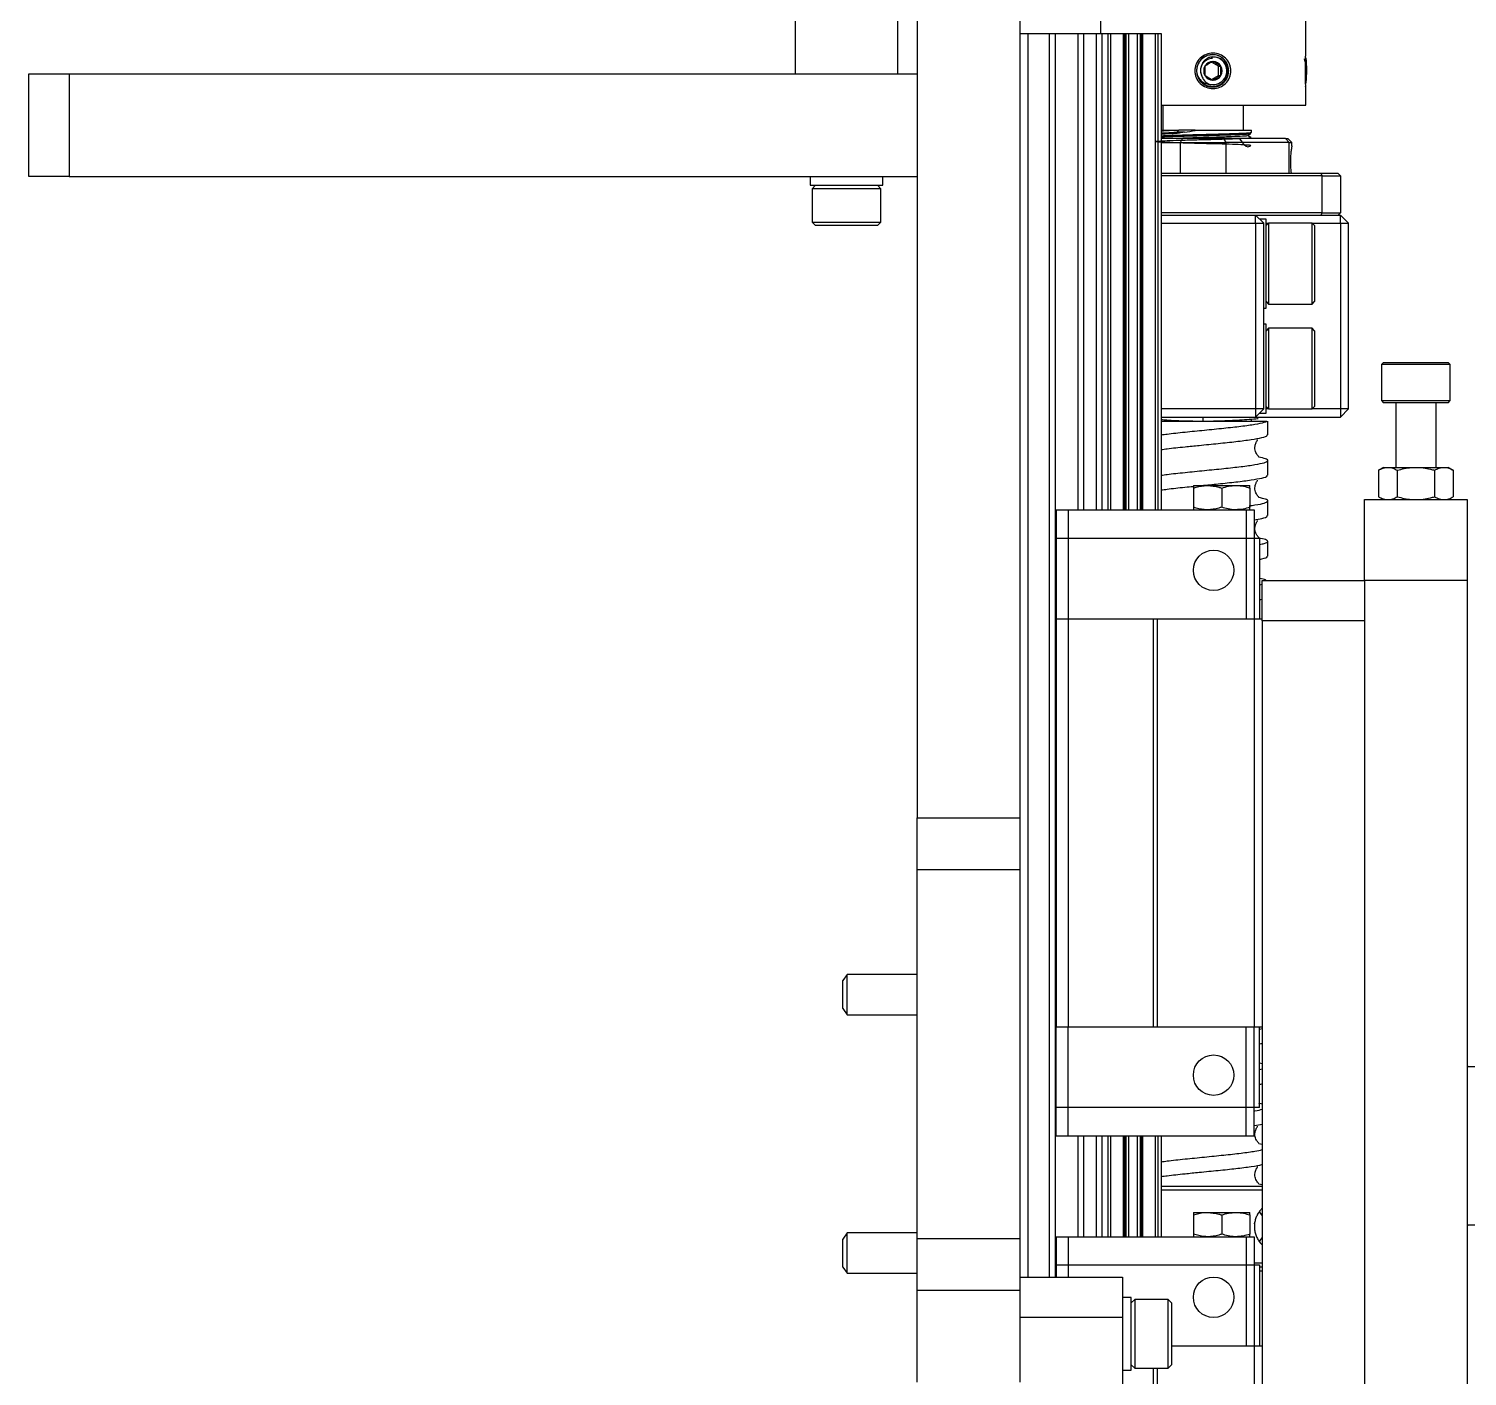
# Model space of a CAD drawing. Header units: millimetres. Extents: x 0 to 279, y 0 to 216.
# Drawn here: x 211.37 to 241.05, y 96.92 to 124.72 of the extents above; entities that cross this region are included whole.
import ezdxf

# ---------------------------------------------------------------- set-up
doc = ezdxf.new("R2010")
doc.units = ezdxf.units.MM

msp = doc.modelspace()

# ---------------------------------------------------------------- linework, layer by layer
at = {"color": 7, "linetype": 'Continuous', "lineweight": 25}
for p, q in [((227.188, 131.291), (227.188, 123.791)), ((229.305, 123.791), (229.305, 131.291)), ((229.705, 127.041), (229.705, 108.439)), ((231.821, 127.041), (231.821, 108.439)), ((233.488, 125.061), (233.488, 124.625)), ((237.721, 124.152), (237.721, 125.061)), ((231.821, 124.625), (231.988, 124.625)), ((231.988, 124.625), (231.988, 98.958)), ((231.988, 124.625), (232.431, 124.625)), ((232.431, 124.625), (232.549, 124.625)), ((232.549, 124.625), (233.018, 124.625)), ((233.018, 124.625), (233.136, 124.625)), ((233.136, 124.625), (233.396, 124.625)), ((233.396, 124.625), (233.514, 124.625)), ((233.514, 124.625), (233.637, 124.625)), ((233.637, 124.625), (233.637, 114.796)), ((233.637, 124.625), (233.693, 124.625)), ((233.693, 124.625), (233.693, 114.796)), ((233.693, 124.625), (233.957, 124.625)), ((233.957, 124.625), (233.98, 124.625)), ((233.98, 124.625), (234.008, 124.625)), ((234.008, 124.625), (234.066, 124.625)), ((234.066, 124.625), (234.243, 124.625)), ((234.243, 124.625), (234.302, 124.625)), ((234.302, 124.625), (234.329, 124.625)), ((234.329, 124.625), (234.329, 114.796)), ((234.329, 124.625), (234.354, 124.625)), ((234.354, 124.625), (234.616, 124.625)), ((234.616, 124.625), (234.616, 114.807)), ((234.616, 124.625), (234.672, 124.625)), ((234.672, 124.625), (234.672, 114.796)), ((234.672, 124.625), (234.738, 124.625)), ((234.738, 124.625), (234.738, 114.796)), ((211.371, 121.675), (211.371, 123.791)), ((211.371, 123.791), (212.205, 123.791)), ((212.205, 123.791), (212.205, 121.675)), ((212.205, 123.791), (229.705, 123.791)), ((227.188, 123.791), (229.305, 123.791)), ((235.92, 123.949), (235.78, 124.03)), ((235.92, 123.949), (235.973, 123.949)), ((235.92, 123.757), (235.92, 123.949)), ((235.78, 123.676), (235.92, 123.757)), ((235.92, 123.757), (235.973, 123.757)), ((237.721, 123.141), (237.721, 123.554)), ((234.738, 123.141), (237.721, 123.141)), ((234.771, 123.141), (234.771, 122.625)), ((236.438, 122.625), (236.438, 123.141)), ((235.067, 122.586), (235.103, 122.625)), ((235.438, 122.625), (235.103, 122.625)), ((235.438, 122.625), (236.605, 122.625)), ((236.605, 122.583), (236.605, 122.625)), ((234.762, 122.546), (234.738, 122.547)), ((235.181, 122.458), (234.738, 122.458)), ((234.738, 122.375), (235.138, 122.375)), ((235.058, 122.557), (235.058, 122.557)), ((235.219, 122.586), (235.067, 122.586)), ((235.138, 122.375), (235.181, 122.458)), ((235.138, 121.733), (235.138, 122.375)), ((235.138, 122.375), (236.071, 122.375)), ((236.028, 122.458), (235.181, 122.458)), ((236.028, 122.458), (236.071, 122.375)), ((237.303, 122.458), (236.028, 122.458)), ((236.071, 122.375), (236.071, 121.733)), ((237.378, 122.375), (236.071, 122.375)), ((237.378, 122.375), (237.303, 122.458)), ((237.303, 122.458), (237.355, 122.458)), ((237.438, 122.375), (237.355, 122.458)), ((237.378, 121.733), (237.378, 122.375)), ((237.378, 122.375), (237.438, 122.375)), ((237.438, 122.307), (237.438, 122.375)), ((238.042, 121.733), (234.738, 121.733)), ((238.061, 121.683), (238.042, 121.733)), ((238.388, 121.733), (238.042, 121.733)), ((238.388, 121.733), (238.438, 121.683)), ((212.205, 121.675), (211.371, 121.675)), ((212.205, 121.675), (229.705, 121.675)), ((227.496, 121.675), (227.496, 121.491)), ((227.496, 121.491), (228.996, 121.491)), ((227.609, 121.491), (227.538, 121.421)), ((227.538, 121.421), (227.538, 120.729)), ((227.803, 121.421), (227.538, 121.421)), ((228.955, 121.421), (227.803, 121.421)), ((228.955, 121.421), (228.884, 121.491)), ((228.955, 120.729), (228.955, 121.421)), ((228.996, 121.491), (228.996, 121.675)), ((238.061, 121.683), (234.738, 121.683)), ((238.061, 120.925), (238.061, 121.683)), ((238.061, 121.683), (238.438, 121.683)), ((238.438, 121.683), (238.438, 120.925)), ((238.061, 120.925), (234.738, 120.925)), ((234.738, 120.875), (236.688, 120.875)), ((236.688, 120.875), (238.042, 120.875)), ((236.688, 120.708), (236.688, 120.875)), ((236.688, 120.875), (236.855, 120.708)), ((238.042, 120.875), (238.061, 120.925)), ((238.042, 120.875), (238.169, 120.875)), ((238.061, 120.925), (238.438, 120.925)), ((238.169, 120.875), (238.438, 120.875)), ((238.438, 120.925), (238.388, 120.875)), ((238.438, 120.708), (238.438, 120.875)), ((238.438, 120.875), (238.605, 120.708)), ((227.538, 120.729), (227.609, 120.658)), ((227.538, 120.729), (227.803, 120.729)), ((227.848, 120.658), (227.609, 120.658)), ((227.803, 120.729), (228.955, 120.729)), ((228.884, 120.658), (227.848, 120.658)), ((228.884, 120.658), (228.955, 120.729)), ((234.738, 120.708), (236.688, 120.708)), ((236.688, 120.708), (236.688, 116.875)), ((236.688, 120.708), (236.855, 120.708)), ((236.905, 120.791), (236.771, 120.791)), ((236.855, 116.875), (236.855, 120.708)), ((236.905, 118.958), (236.905, 120.791)), ((236.955, 120.708), (236.905, 120.658)), ((236.905, 120.708), (236.955, 120.708)), ((237.855, 120.708), (236.955, 120.708)), ((236.955, 120.708), (236.955, 119.041)), ((237.905, 120.658), (237.855, 120.708)), ((237.855, 120.708), (238.438, 120.708)), ((237.855, 119.041), (237.855, 120.708)), ((237.905, 120.658), (237.905, 119.091)), ((238.438, 120.708), (238.438, 116.875)), ((238.438, 120.708), (238.605, 120.708)), ((238.605, 116.875), (238.605, 120.708)), ((236.905, 119.091), (236.955, 119.041)), ((236.955, 119.041), (237.855, 119.041)), ((237.855, 119.041), (237.905, 119.091)), ((236.855, 118.958), (236.905, 118.958)), ((236.905, 118.625), (236.855, 118.625)), ((236.905, 116.791), (236.905, 118.625)), ((236.955, 118.541), (236.905, 118.491)), ((237.855, 118.541), (236.955, 118.541)), ((236.955, 118.541), (236.955, 116.875)), ((237.905, 118.491), (237.855, 118.541)), ((237.855, 116.875), (237.855, 118.541)), ((237.905, 118.491), (237.905, 116.925)), ((239.33, 117.837), (239.288, 117.795)), ((239.288, 117.795), (239.288, 117.047)), ((239.507, 117.795), (239.288, 117.795)), ((239.33, 117.837), (239.536, 117.837)), ((240.705, 117.795), (239.507, 117.795)), ((239.536, 117.837), (240.662, 117.837)), ((240.705, 117.795), (240.662, 117.837)), ((240.705, 117.047), (240.705, 117.795)), ((239.288, 117.047), (239.33, 117.004)), ((239.288, 117.047), (239.507, 117.047)), ((239.536, 117.004), (239.33, 117.004)), ((239.507, 117.047), (240.705, 117.047)), ((240.662, 117.004), (239.536, 117.004)), ((239.58, 117.004), (239.58, 115.671)), ((240.413, 115.671), (240.413, 117.004)), ((240.662, 117.004), (240.705, 117.047)), ((236.688, 116.875), (234.738, 116.875)), ((234.738, 116.708), (236.688, 116.708)), ((236.605, 116.625), (236.605, 116.667)), ((236.688, 116.875), (236.688, 116.708)), ((236.688, 116.708), (236.855, 116.875)), ((236.855, 116.875), (236.688, 116.875)), ((236.688, 116.708), (238.438, 116.708)), ((236.771, 116.791), (236.905, 116.791)), ((236.905, 116.925), (236.955, 116.875)), ((236.955, 116.875), (236.905, 116.875)), ((236.955, 116.875), (237.855, 116.875)), ((237.855, 116.875), (237.905, 116.925)), ((238.438, 116.875), (237.855, 116.875)), ((238.438, 116.875), (238.438, 116.708)), ((238.605, 116.875), (238.438, 116.875)), ((238.438, 116.708), (238.605, 116.875)), ((236.938, 116.341), (236.938, 116.625)), ((236.938, 115.508), (236.938, 115.812)), ((239.33, 115.671), (239.226, 115.611)), ((239.226, 115.611), (239.226, 115.064)), ((239.33, 115.671), (239.419, 115.671)), ((239.419, 115.671), (239.996, 115.671)), ((239.611, 115.611), (239.611, 115.064)), ((239.996, 115.671), (240.574, 115.671)), ((240.381, 115.611), (240.381, 115.064)), ((240.574, 115.671), (240.663, 115.671)), ((240.766, 115.611), (240.663, 115.671)), ((240.766, 115.611), (240.766, 115.064)), ((235.405, 115.296), (235.696, 115.296)), ((235.405, 115.244), (235.405, 114.848)), ((235.696, 115.296), (236.28, 115.296)), ((235.988, 115.244), (235.988, 114.848)), ((236.28, 115.296), (236.571, 115.296)), ((236.571, 115.244), (236.571, 114.848)), ((236.938, 114.674), (236.938, 114.979)), ((238.938, 115.004), (241.055, 115.004)), ((238.938, 113.337), (238.938, 115.004)), ((239.226, 115.064), (239.33, 115.004)), ((240.663, 115.004), (240.766, 115.064)), ((241.055, 115.004), (241.055, 113.337)), ((232.571, 114.796), (232.571, 114.212)), ((232.571, 114.796), (232.821, 114.796)), ((232.821, 114.796), (232.821, 114.212)), ((232.821, 114.796), (236.491, 114.796)), ((236.491, 114.796), (236.491, 114.212)), ((236.491, 114.796), (236.655, 114.796)), ((236.655, 114.796), (236.655, 114.212)), ((232.571, 114.212), (232.571, 112.546)), ((232.571, 114.212), (232.821, 114.212)), ((232.821, 114.212), (232.821, 112.546)), ((232.821, 114.212), (236.491, 114.212)), ((236.491, 114.212), (236.491, 112.546)), ((236.491, 114.212), (236.655, 114.212)), ((236.655, 114.212), (236.655, 112.546)), ((236.655, 114.212), (236.771, 114.212)), ((236.771, 114.212), (236.771, 112.546)), ((236.938, 113.841), (236.938, 114.145)), ((236.771, 113.248), (236.821, 113.258)), ((236.821, 112.504), (236.821, 113.337)), ((236.821, 113.337), (238.938, 113.337)), ((241.055, 113.337), (238.938, 113.337)), ((238.938, 113.337), (238.938, 88.194)), ((241.055, 113.337), (241.055, 88.194)), ((232.571, 112.546), (232.571, 104.129)), ((232.571, 112.546), (232.821, 112.546)), ((232.821, 112.546), (232.821, 104.129)), ((232.821, 112.546), (234.571, 112.546)), ((234.571, 112.546), (234.571, 104.129)), ((234.571, 112.546), (234.655, 112.546)), ((234.655, 112.546), (234.655, 104.129)), ((234.655, 112.546), (236.655, 112.546)), ((236.655, 112.546), (236.655, 104.129)), ((236.655, 112.546), (236.821, 112.546)), ((238.938, 112.504), (236.821, 112.504)), ((236.821, 112.504), (236.821, 89.171)), ((229.705, 108.439), (231.821, 108.439)), ((229.705, 107.368), (229.705, 108.439)), ((231.821, 108.439), (231.821, 107.368)), ((231.821, 107.368), (229.705, 107.368)), ((229.705, 99.756), (229.705, 107.368)), ((231.821, 107.368), (231.821, 99.756)), ((228.262, 105.208), (228.171, 105.079)), ((228.171, 104.504), (228.171, 105.079)), ((229.705, 105.208), (228.262, 105.208)), ((228.262, 104.375), (228.262, 105.208)), ((228.171, 104.504), (228.262, 104.375)), ((228.262, 104.375), (229.705, 104.375)), ((232.571, 104.129), (232.821, 104.129)), ((232.571, 102.462), (232.571, 104.129)), ((232.821, 104.129), (234.571, 104.129)), ((232.821, 102.462), (232.821, 104.129)), ((234.571, 104.129), (234.655, 104.129)), ((234.655, 104.129), (236.655, 104.129)), ((236.491, 102.462), (236.491, 104.129)), ((236.655, 104.129), (236.821, 104.129)), ((236.655, 102.462), (236.655, 104.129)), ((236.771, 102.462), (236.771, 104.129)), ((236.771, 104.081), (236.821, 104.092)), ((236.821, 103.364), (236.771, 103.377)), ((241.055, 103.304), (241.071, 103.321)), ((241.638, 103.304), (241.055, 103.304)), ((236.771, 103.248), (236.821, 103.258)), ((232.821, 102.462), (232.571, 102.462)), ((232.571, 101.879), (232.571, 102.462)), ((236.491, 102.462), (232.821, 102.462)), ((232.821, 101.879), (232.821, 102.462)), ((236.655, 102.462), (236.491, 102.462)), ((236.491, 101.879), (236.491, 102.462)), ((236.771, 102.462), (236.655, 102.462)), ((236.655, 101.879), (236.655, 102.462)), ((236.821, 102.531), (236.753, 102.548)), ((232.571, 101.879), (232.821, 101.879)), ((232.821, 101.879), (236.491, 101.879)), ((233.637, 101.879), (233.637, 99.796)), ((233.693, 101.879), (233.693, 99.796)), ((234.329, 101.879), (234.329, 99.796)), ((234.616, 101.879), (234.616, 99.807)), ((234.672, 101.879), (234.672, 99.796)), ((234.738, 101.879), (234.738, 99.796)), ((236.491, 101.879), (236.655, 101.879)), ((236.821, 101.698), (236.753, 101.714)), ((234.738, 100.837), (236.821, 100.837)), ((236.821, 100.864), (236.753, 100.881)), ((235.405, 100.296), (235.696, 100.296)), ((235.405, 100.244), (235.405, 99.848)), ((235.696, 100.296), (236.28, 100.296)), ((235.988, 100.244), (235.988, 99.848)), ((236.28, 100.296), (236.571, 100.296)), ((236.571, 100.244), (236.571, 99.848)), ((241.071, 100.021), (241.055, 100.037)), ((241.055, 100.037), (241.638, 100.037)), ((228.262, 99.875), (228.171, 99.746)), ((228.171, 99.17), (228.171, 99.746)), ((229.705, 99.875), (228.262, 99.875)), ((228.262, 99.041), (228.262, 99.875)), ((229.705, 99.756), (231.821, 99.756)), ((229.705, 98.685), (229.705, 99.756)), ((231.821, 99.756), (231.821, 98.685)), ((232.571, 99.796), (232.571, 99.212)), ((232.571, 99.796), (232.821, 99.796)), ((232.821, 99.796), (232.821, 99.212)), ((232.821, 99.796), (236.491, 99.796)), ((236.491, 99.796), (236.491, 99.212)), ((236.491, 99.796), (236.655, 99.796)), ((236.655, 99.796), (236.655, 99.212)), ((228.171, 99.17), (228.262, 99.041)), ((232.571, 99.212), (232.571, 98.958)), ((232.571, 99.212), (232.821, 99.212)), ((232.821, 99.212), (232.821, 98.958)), ((232.821, 99.212), (236.491, 99.212)), ((236.491, 99.212), (236.491, 97.546)), ((236.491, 99.212), (236.655, 99.212)), ((236.655, 99.212), (236.655, 97.546)), ((236.655, 99.212), (236.771, 99.212)), ((236.771, 99.212), (236.771, 97.546)), ((236.771, 99.171), (236.821, 99.171)), ((228.262, 99.041), (229.705, 99.041)), ((231.821, 98.958), (233.938, 98.958)), ((233.938, 98.958), (233.938, 98.125)), ((236.821, 99.087), (236.771, 99.087)), ((231.821, 98.685), (229.705, 98.685)), ((229.705, 96.791), (229.705, 98.685)), ((231.821, 98.685), (231.821, 96.791)), ((234.121, 98.541), (233.938, 98.541)), ((234.121, 98.209), (234.121, 98.541)), ((234.192, 98.5), (234.121, 98.429)), ((234.884, 98.5), (234.192, 98.5)), ((234.192, 98.5), (234.192, 97.083)), ((234.955, 98.429), (234.884, 98.5)), ((234.884, 97.083), (234.884, 98.5)), ((234.955, 98.429), (234.955, 97.154)), ((233.938, 98.125), (231.821, 98.125)), ((233.938, 98.125), (233.938, 86.125)), ((234.121, 97.041), (234.121, 98.209)), ((234.955, 97.546), (236.655, 97.546)), ((236.655, 97.546), (236.655, 89.129)), ((236.655, 97.546), (236.821, 97.546)), ((234.121, 97.154), (234.192, 97.083)), ((234.192, 97.083), (234.884, 97.083)), ((234.571, 97.083), (234.571, 96.166)), ((234.655, 97.083), (234.655, 96.166)), ((234.884, 97.083), (234.955, 97.154)), ((233.938, 97.041), (234.121, 97.041))]:
    msp.add_line(p, q, dxfattribs=at)
at = {"color": 8, "linetype": 'Continuous', "lineweight": 25}
for p, q in [((232.431, 124.625), (232.431, 98.958)), ((232.549, 124.625), (232.549, 98.958)), ((233.018, 124.625), (233.018, 114.796)), ((233.136, 124.625), (233.136, 114.796)), ((233.396, 124.625), (233.396, 114.796)), ((233.514, 124.625), (233.514, 114.796)), ((233.957, 124.625), (233.957, 114.796)), ((233.98, 124.625), (233.98, 114.796)), ((234.008, 124.625), (234.008, 114.796)), ((234.066, 124.625), (234.066, 114.796)), ((234.243, 124.625), (234.243, 114.796)), ((234.302, 124.625), (234.302, 114.796)), ((234.354, 124.625), (234.354, 114.796)), ((233.018, 101.879), (233.018, 99.796)), ((233.136, 101.879), (233.136, 99.796)), ((233.396, 101.879), (233.396, 99.796)), ((233.514, 101.879), (233.514, 99.796)), ((233.957, 101.879), (233.957, 99.796)), ((233.98, 101.879), (233.98, 99.796)), ((234.008, 101.879), (234.008, 99.796)), ((234.066, 101.879), (234.066, 99.796)), ((234.243, 101.879), (234.243, 99.796)), ((234.302, 101.879), (234.302, 99.796)), ((234.354, 101.879), (234.354, 99.796)), ((236.821, 100.754), (234.738, 100.754)), ((236.655, 99.254), (236.821, 99.254))]:
    msp.add_line(p, q, dxfattribs=at)
at = {"color": 7, "linetype": 'Continuous', "lineweight": 25, "flags": 128}
for points in [[(234.738, 122.572), (234.791, 122.576), (234.999, 122.584), (235.067, 122.586), (235.067, 122.586), (235.067, 122.586)], [(236.762, 100.307), (236.77, 100.299), (236.821, 100.229)], [(236.821, 99.779), (236.77, 99.709), (236.761, 99.7)]]:
    msp.add_lwpolyline(points, dxfattribs=at)
at = {"color": 7, "linetype": 'Continuous', "lineweight": 25}
for centre in [(235.821, 113.546), (235.821, 103.129), (235.821, 98.546)]:
    msp.add_circle(centre, 0.417, dxfattribs=at)
for centre, radius, start, end in [((235.807, 123.853), 0.286, 258.204, 108.1294), ((235.809, 123.853), 0.193, 150.1288, 209.8712), ((235.807, 123.854), 0.191, 90.0501, 150.1788), ((235.807, 123.854), 0.191, 29.8212, 89.9499), ((235.806, 123.853), 0.193, 330.1288, 29.8712), ((235.804, 123.852), 0.333, 197.0964, 241.7244), ((235.807, 123.852), 0.191, 209.8212, 269.9499), ((235.807, 123.852), 0.191, 270.0501, 330.1788)]:
    msp.add_arc(centre, radius, start, end, dxfattribs=at)
msp.add_ellipse((235.605, 123.154), major_axis=(0.986, 0.393), ratio=0.42932, start_param=4.147104, end_param=4.375389, dxfattribs=at)
for points, knots in [([(236.176, 123.853), (236.174, 123.829), (236.171, 123.781), (236.142, 123.689), (236.075, 123.587), (235.952, 123.507), (235.807, 123.477), (235.661, 123.507), (235.536, 123.587), (235.467, 123.689), (235.438, 123.781), (235.43, 123.853), (235.438, 123.925), (235.467, 124.017), (235.537, 124.12), (235.662, 124.2), (235.808, 124.229), (235.953, 124.199), (236.075, 124.119), (236.142, 124.017), (236.172, 123.925), (236.174, 123.877), (236.176, 123.853)], [0, 0, 0, 0, 0.030863, 0.062197, 0.124436, 0.187094, 0.25002, 0.312949, 0.375574, 0.437846, 0.469239, 0.50015, 0.530966, 0.562303, 0.624458, 0.687121, 0.7501, 0.813074, 0.875722, 0.937865, 0.969183, 1, 1, 1, 1]), ([(236.132, 123.853), (236.128, 123.891), (236.123, 123.953), (236.084, 124.031), (236.039, 124.091), (235.981, 124.137), (235.903, 124.176), (235.804, 124.193), (235.704, 124.176), (235.625, 124.138), (235.565, 124.091), (235.518, 124.032), (235.48, 123.953), (235.46, 123.858), (235.478, 123.788), (235.486, 123.756)], [0, 0, 0, 0, 0.099277, 0.160084, 0.228239, 0.296051, 0.356776, 0.456665, 0.556632, 0.617354, 0.685134, 0.753368, 0.814209, 0.913416, 1, 1, 1, 1]), ([(235.681, 124.16), (235.659, 124.152), (235.602, 124.13), (235.53, 124.057), (235.477, 123.954), (235.463, 123.837), (235.489, 123.724), (235.551, 123.623), (235.615, 123.58), (235.646, 123.559)], [0, 0, 0, 0, 0.092699, 0.243648, 0.397839, 0.546343, 0.697024, 0.851258, 1, 1, 1, 1]), ([(235.673, 124.158), (235.644, 124.144), (235.58, 124.113), (235.51, 124.026), (235.471, 123.921), (235.467, 123.827), (235.481, 123.774), (235.486, 123.754)], [0, 0, 0, 0, 0.1973567, 0.4392565, 0.6628341, 0.877174, 1, 1, 1, 1]), ([(235.799, 124.11), (235.781, 124.109), (235.743, 124.106), (235.689, 124.085), (235.639, 124.052), (235.597, 124.008), (235.567, 123.954), (235.551, 123.896), (235.549, 123.836), (235.558, 123.783), (235.571, 123.753), (235.577, 123.741)], [0, 0, 0, 0, 0.107287, 0.223457, 0.337286, 0.455475, 0.575307, 0.693367, 0.807099, 0.923451, 1, 1, 1, 1]), ([(235.718, 124.125), (235.711, 124.122), (235.697, 124.115), (235.677, 124.103), (235.658, 124.089), (235.639, 124.073), (235.622, 124.054), (235.607, 124.035), (235.595, 124.015), (235.584, 123.995), (235.576, 123.975), (235.57, 123.956), (235.567, 123.944), (235.566, 123.94)], [0, 0, 0, 0, 0.091401, 0.183348, 0.281774, 0.38101, 0.48293, 0.585818, 0.674579, 0.76398, 0.855403, 0.947528, 1, 1, 1, 1]), ([(235.718, 124.125), (235.733, 124.13), (235.764, 124.14), (235.812, 124.145), (235.861, 124.142), (235.908, 124.131), (235.953, 124.112), (235.995, 124.085), (236.025, 124.058), (236.047, 124.033), (236.062, 124.013), (236.075, 123.991), (236.087, 123.968), (236.096, 123.945), (236.104, 123.92), (236.109, 123.895), (236.112, 123.87), (236.113, 123.844), (236.112, 123.819), (236.109, 123.793), (236.104, 123.768), (236.097, 123.743), (236.088, 123.718), (236.076, 123.695), (236.063, 123.672), (236.047, 123.65), (236.03, 123.629), (236.012, 123.611), (235.991, 123.594), (235.97, 123.578), (235.947, 123.564), (235.923, 123.553), (235.898, 123.543), (235.872, 123.535), (235.846, 123.53), (235.819, 123.526), (235.791, 123.525), (235.763, 123.526), (235.737, 123.529), (235.713, 123.535), (235.69, 123.541), (235.668, 123.549), (235.654, 123.556), (235.646, 123.559)], [0, 0, 0, 0, 0.0395211, 0.0798972, 0.1194182, 0.1597943, 0.1993109, 0.2396568, 0.2799596, 0.3004031, 0.3211313, 0.3416006, 0.3623621, 0.3832719, 0.4044865, 0.4249559, 0.4455674, 0.4666213, 0.4878225, 0.508563, 0.5294399, 0.550746, 0.5722001, 0.5935013, 0.6149504, 0.6368659, 0.6589426, 0.6802438, 0.7016929, 0.7236066, 0.7456787, 0.7671319, 0.788725, 0.8107577, 0.8329419, 0.855075, 0.8773617, 0.900133, 0.9230719, 0.9420554, 0.9611355, 0.9805163, 1, 1, 1, 1]), ([(236.125, 123.893), (236.125, 123.896), (236.125, 123.928), (236.104, 123.988), (236.06, 124.065), (235.995, 124.126), (235.91, 124.172), (235.815, 124.194), (235.75, 124.179), (235.723, 124.173)], [0, 0, 0, 0, 0.014909, 0.172784, 0.333043, 0.48997, 0.64219, 0.853223, 1, 1, 1, 1]), ([(237.687, 124.098), (237.689, 124.093), (237.695, 124.083), (237.703, 124.052), (237.711, 124.008), (237.719, 123.954), (237.725, 123.896), (237.729, 123.836), (237.732, 123.783), (237.733, 123.753), (237.734, 123.741)], [0, 0, 0, 0, 0.095927, 0.22845, 0.366049, 0.505561, 0.643009, 0.77542, 0.91088, 1, 1, 1, 1]), ([(237.72, 123.527), (237.721, 123.547), (237.721, 123.59), (237.717, 123.69), (237.715, 123.781), (237.714, 123.853), (237.715, 123.925), (237.717, 124.016), (237.721, 124.104), (237.72, 124.14), (237.72, 124.152)], [0, 0, 0, 0, 0.159048, 0.34574, 0.439856, 0.532529, 0.624917, 0.718866, 0.905206, 1, 1, 1, 1]), ([(237.72, 124.125), (237.721, 124.118), (237.726, 124.096), (237.731, 124.04), (237.734, 123.977), (237.735, 123.944), (237.735, 123.94)], [0, 0, 0, 0, 0.18396, 0.585803, 0.947313, 1, 1, 1, 1]), ([(235.566, 123.94), (235.563, 123.931), (235.551, 123.894), (235.546, 123.824), (235.567, 123.769), (235.577, 123.741)], [0, 0, 0, 0, 0.14307, 0.566595, 1, 1, 1, 1]), ([(235.641, 123.949), (235.641, 123.938), (235.64, 123.908), (235.638, 123.851), (235.64, 123.796), (235.641, 123.766), (235.641, 123.757)], [0, 0, 0, 0, 0.180942, 0.506293, 0.843975, 1, 1, 1, 1]), ([(235.807, 124.046), (235.795, 124.039), (235.771, 124.026), (235.727, 124.001), (235.682, 123.974), (235.654, 123.957), (235.641, 123.949)], [0, 0, 0, 0, 0.216445, 0.440288, 0.751882, 1, 1, 1, 1]), ([(235.641, 123.563), (235.657, 123.555), (235.708, 123.528), (235.804, 123.514), (235.903, 123.53), (235.98, 123.569), (236.039, 123.615), (236.084, 123.675), (236.123, 123.753), (236.128, 123.815), (236.132, 123.853)], [0, 0, 0, 0, 0.079936, 0.244986, 0.410005, 0.510308, 0.622309, 0.735114, 0.835746, 1, 1, 1, 1]), ([(235.794, 123.523), (235.809, 123.522), (235.854, 123.521), (235.925, 123.543), (236.001, 123.587), (236.064, 123.65), (236.106, 123.729), (236.127, 123.788), (236.126, 123.818), (236.126, 123.819)], [0, 0, 0, 0, 0.093716, 0.274501, 0.449278, 0.630416, 0.814538, 0.995073, 1, 1, 1, 1]), ([(235.973, 123.949), (235.961, 123.956), (235.937, 123.969), (235.893, 123.994), (235.848, 124.021), (235.82, 124.038), (235.807, 124.046)], [0, 0, 0, 0, 0.216445, 0.440288, 0.751882, 1, 1, 1, 1]), ([(235.973, 123.757), (235.973, 123.766), (235.971, 123.796), (235.97, 123.851), (235.971, 123.908), (235.973, 123.938), (235.973, 123.949)], [0, 0, 0, 0, 0.156025, 0.493707, 0.819058, 1, 1, 1, 1]), ([(237.718, 124.046), (237.719, 124.044), (237.723, 124.024), (237.729, 123.987), (237.734, 123.95), (237.735, 123.94)], [0, 0, 0, 0, 0.0614728, 0.7546004, 1, 1, 1, 1]), ([(237.735, 123.94), (237.735, 123.931), (237.736, 123.908), (237.736, 123.869), (237.736, 123.826), (237.735, 123.782), (237.734, 123.754), (237.734, 123.741)], [0, 0, 0, 0, 0.142624, 0.35145, 0.566333, 0.779919, 1, 1, 1, 1]), ([(235.486, 123.754), (235.503, 123.726), (235.538, 123.666), (235.625, 123.601), (235.702, 123.576), (235.743, 123.573), (235.748, 123.573)], [0, 0, 0, 0, 0.296512, 0.624808, 0.953918, 1, 1, 1, 1]), ([(235.577, 123.741), (235.589, 123.714), (235.612, 123.661), (235.676, 123.603), (235.725, 123.582), (235.748, 123.573)], [0, 0, 0, 0, 0.348466, 0.697112, 1, 1, 1, 1]), ([(235.641, 123.757), (235.664, 123.743), (235.703, 123.72), (235.763, 123.685), (235.794, 123.668), (235.807, 123.661)], [0, 0, 0, 0, 0.439105, 0.751358, 1, 1, 1, 1]), ([(235.807, 123.661), (235.83, 123.674), (235.869, 123.698), (235.929, 123.732), (235.96, 123.749), (235.973, 123.757)], [0, 0, 0, 0, 0.439105, 0.751358, 1, 1, 1, 1]), ([(237.734, 123.741), (237.733, 123.714), (237.73, 123.661), (237.725, 123.611), (237.721, 123.594), (237.72, 123.589)], [0, 0, 0, 0, 0.4087165, 0.8176452, 1, 1, 1, 1]), ([(235.103, 122.625), (235.007, 122.621), (234.836, 122.615), (234.768, 122.609), (234.738, 122.606)], [0, 0, 0, 0, 0.560961, 1, 1, 1, 1]), ([(234.738, 122.625), (234.765, 122.625), (234.834, 122.625), (234.984, 122.625), (235.088, 122.625), (235.103, 122.625)], [0, 0, 0, 0, 0.355489, 0.905125, 1, 1, 1, 1]), ([(236.351, 122.458), (236.402, 122.39), (236.509, 122.248), (236.602, 122.321), (236.579, 122.312), (236.448, 122.326), (236.221, 122.334), (235.925, 122.343), (235.592, 122.352), (235.261, 122.361), (234.969, 122.37), (234.748, 122.379), (234.624, 122.388), (234.611, 122.397), (234.709, 122.405), (234.909, 122.415), (235.187, 122.423), (235.513, 122.433), (235.848, 122.441), (236.156, 122.45), (236.404, 122.46), (236.551, 122.468), (236.609, 122.475), (236.585, 122.478), (236.583, 122.478)], [0, 0, 0, 0, 0.043146, 0.090829, 0.138523, 0.186203, 0.233895, 0.28158, 0.329267, 0.376957, 0.42464, 0.472335, 0.520015, 0.567707, 0.615392, 0.663079, 0.710769, 0.758452, 0.806146, 0.853827, 0.901519, 0.949203, 0.996891, 1, 1, 1, 1]), ([(234.738, 122.513), (234.748, 122.513), (234.771, 122.515), (234.819, 122.517), (234.874, 122.519), (234.934, 122.521), (234.999, 122.524), (235.068, 122.526), (235.166, 122.529), (235.27, 122.532), (235.379, 122.535), (235.489, 122.538), (235.602, 122.541), (235.714, 122.544), (235.826, 122.547), (235.934, 122.55), (236.038, 122.553), (236.137, 122.556), (236.229, 122.559), (236.312, 122.562), (236.388, 122.565), (236.454, 122.568), (236.507, 122.57), (236.551, 122.573), (236.583, 122.577), (236.599, 122.58), (236.605, 122.581), (236.604, 122.582), (236.604, 122.583)], [0, 0, 0, 0, 0.025442, 0.057703, 0.090433, 0.122016, 0.153818, 0.186311, 0.219044, 0.282601, 0.314862, 0.347592, 0.411152, 0.443413, 0.476146, 0.539703, 0.571964, 0.604694, 0.668251, 0.700512, 0.733242, 0.796802, 0.829064, 0.861796, 0.925353, 0.957614, 0.990344, 1, 1, 1, 1]), ([(235.058, 122.557), (235.035, 122.557), (234.969, 122.555), (234.872, 122.551), (234.79, 122.548), (234.751, 122.546), (234.738, 122.545)], [0, 0, 0, 0, 0.179057, 0.506087, 0.841173, 1, 1, 1, 1]), ([(236.586, 122.555), (236.587, 122.555), (236.589, 122.553), (236.581, 122.55), (236.56, 122.547), (236.526, 122.544), (236.482, 122.541), (236.426, 122.538), (236.358, 122.535), (236.284, 122.532), (236.199, 122.529), (236.106, 122.526), (236.033, 122.524), (235.958, 122.522), (235.878, 122.519), (235.798, 122.517), (235.688, 122.514), (235.577, 122.511), (235.467, 122.508), (235.358, 122.505), (235.252, 122.502), (235.152, 122.499), (235.056, 122.496), (234.967, 122.493), (234.888, 122.49), (234.816, 122.487), (234.766, 122.485), (234.74, 122.483), (234.738, 122.483)], [0, 0, 0, 0, 0.031687, 0.062261, 0.124448, 0.156135, 0.186711, 0.248904, 0.280594, 0.311166, 0.373347, 0.405031, 0.43561, 0.466402, 0.497863, 0.529556, 0.560126, 0.622304, 0.653986, 0.684563, 0.746756, 0.778446, 0.80902, 0.871205, 0.902892, 0.933466, 0.995653, 1, 1, 1, 1]), ([(235.067, 122.586), (235.065, 122.584), (235.062, 122.58), (235.058, 122.569), (235.058, 122.562), (235.058, 122.557)], [0, 0, 0, 0, 0.322682, 0.645361, 1, 1, 1, 1]), ([(235.219, 122.586), (235.199, 122.584), (235.143, 122.576), (235.091, 122.565), (235.058, 122.558), (235.058, 122.557)], [0, 0, 0, 0, 0.360664, 0.986049, 1, 1, 1, 1]), ([(236.504, 122.514), (236.506, 122.513), (236.515, 122.508), (236.386, 122.5), (236.136, 122.489), (235.798, 122.479), (235.427, 122.469), (235.211, 122.462), (235.103, 122.458)], [0, 0, 0, 0, 0.065821, 0.252656, 0.439492, 0.626328, 0.813164, 1, 1, 1, 1]), ([(236.52, 122.514), (236.531, 122.52), (236.554, 122.533), (236.576, 122.546), (236.587, 122.553)], [0, 0, 0, 0, 0.499984, 1, 1, 1, 1]), ([(236.587, 122.478), (236.576, 122.484), (236.554, 122.497), (236.533, 122.509), (236.522, 122.515)], [0, 0, 0, 0, 0.5176846, 1, 1, 1, 1]), ([(237.438, 122.307), (237.437, 122.304), (237.436, 122.298), (237.426, 122.245), (237.414, 122.161), (237.406, 122.054), (237.404, 121.943), (237.41, 121.839), (237.417, 121.766), (237.422, 121.739), (237.423, 121.733)], [0, 0, 0, 0, 0.12858, 0.274381, 0.421951, 0.561286, 0.699704, 0.827452, 0.961829, 1, 1, 1, 1]), ([(234.738, 116.657), (234.776, 116.654), (234.923, 116.644), (235.227, 116.629), (235.49, 116.626), (235.605, 116.625)], [0, 0, 0, 0, 0.163075, 0.635197, 1, 1, 1, 1]), ([(235.605, 116.625), (235.605, 116.626), (235.605, 116.629), (235.605, 116.652), (235.605, 116.68), (235.605, 116.699), (235.605, 116.708)], [0, 0, 0, 0, 0.270261, 0.562429, 0.789736, 1, 1, 1, 1]), ([(235.605, 116.625), (235.72, 116.626), (235.983, 116.629), (236.317, 116.646), (236.565, 116.663), (236.697, 116.673), (236.737, 116.679), (236.743, 116.68)], [0, 0, 0, 0, 0.2468791, 0.5663853, 0.7561783, 0.9634728, 1, 1, 1, 1]), ([(234.738, 116.342), (234.779, 116.347), (234.916, 116.367), (235.228, 116.399), (235.63, 116.439), (236.035, 116.48), (236.399, 116.52), (236.689, 116.561), (236.86, 116.595), (236.905, 116.617), (236.922, 116.625)], [0, 0, 0, 0, 0.060827, 0.203258, 0.345312, 0.488205, 0.630103, 0.772956, 0.915068, 1, 1, 1, 1]), ([(234.738, 116.625), (234.777, 116.625), (234.858, 116.625), (235.009, 116.625), (235.178, 116.625), (235.362, 116.625), (235.551, 116.625), (235.746, 116.625), (235.938, 116.625), (236.125, 116.625), (236.302, 116.625), (236.466, 116.625), (236.613, 116.625), (236.741, 116.625), (236.819, 116.625), (236.878, 116.625), (236.897, 116.625), (236.91, 116.625), (236.919, 116.625), (236.922, 116.625), (236.922, 116.625)], [0, 0, 0, 0, 0.069577, 0.140823, 0.214162, 0.285007, 0.357889, 0.429019, 0.502101, 0.575242, 0.650352, 0.726711, 0.804924, 0.886991, 0.969475, 0.984336, 0.990357, 0.996439, 0.999908, 1, 1, 1, 1]), ([(234.738, 116.038), (234.779, 116.043), (234.916, 116.063), (235.195, 116.092), (235.554, 116.128), (235.921, 116.164), (236.294, 116.203), (236.61, 116.244), (236.83, 116.283), (236.939, 116.317), (236.927, 116.336), (236.923, 116.341)], [0, 0, 0, 0, 0.056689, 0.189431, 0.287266, 0.416755, 0.545911, 0.679053, 0.811297, 0.944465, 1, 1, 1, 1]), ([(236.749, 115.89), (236.752, 115.89), (236.756, 115.89), (236.744, 115.902), (236.726, 115.922), (236.704, 115.954), (236.677, 116.014), (236.667, 116.101), (236.691, 116.173), (236.709, 116.206), (236.724, 116.23), (236.734, 116.242), (236.725, 116.243), (236.724, 116.243)], [0, 0, 0, 0, 0.089182, 0.16854, 0.24569, 0.323405, 0.404811, 0.568625, 0.680129, 0.730036, 0.793319, 0.969162, 1, 1, 1, 1]), ([(234.738, 115.508), (234.779, 115.514), (234.916, 115.533), (235.228, 115.566), (235.63, 115.606), (236.035, 115.647), (236.399, 115.686), (236.69, 115.727), (236.883, 115.767), (236.956, 115.807), (236.919, 115.846), (236.805, 115.87), (236.753, 115.881)], [0, 0, 0, 0, 0.046187, 0.154335, 0.262197, 0.370697, 0.478441, 0.58691, 0.694817, 0.802894, 0.911218, 1, 1, 1, 1]), ([(235.567, 115.296), (235.685, 115.307), (235.934, 115.332), (236.294, 115.37), (236.61, 115.411), (236.83, 115.45), (236.939, 115.483), (236.927, 115.502), (236.923, 115.508)], [0, 0, 0, 0, 0.16504, 0.349937, 0.540539, 0.729857, 0.920497, 1, 1, 1, 1]), ([(239.226, 115.611), (239.258, 115.628), (239.321, 115.661), (239.386, 115.668), (239.419, 115.671)], [0, 0, 0, 0, 0.495458, 1, 1, 1, 1]), ([(239.419, 115.671), (239.423, 115.671), (239.458, 115.67), (239.523, 115.657), (239.582, 115.627), (239.611, 115.611)], [0, 0, 0, 0, 0.070047, 0.530762, 1, 1, 1, 1]), ([(239.611, 115.611), (239.707, 115.635), (239.834, 115.667), (239.964, 115.67), (239.996, 115.671)], [0, 0, 0, 0, 0.755634, 1, 1, 1, 1]), ([(239.996, 115.671), (240.046, 115.669), (240.147, 115.665), (240.275, 115.64), (240.353, 115.619), (240.381, 115.611)], [0, 0, 0, 0, 0.3839, 0.7734, 1, 1, 1, 1]), ([(240.381, 115.611), (240.412, 115.628), (240.475, 115.661), (240.541, 115.668), (240.574, 115.671)], [0, 0, 0, 0, 0.495458, 1, 1, 1, 1]), ([(240.574, 115.671), (240.578, 115.671), (240.613, 115.67), (240.678, 115.657), (240.736, 115.627), (240.766, 115.611)], [0, 0, 0, 0, 0.070047, 0.530762, 1, 1, 1, 1]), ([(234.738, 115.204), (234.779, 115.21), (234.916, 115.229), (235.155, 115.254), (235.346, 115.274), (235.405, 115.279)], [0, 0, 0, 0, 0.229148, 0.765713, 1, 1, 1, 1]), ([(235.405, 115.244), (235.479, 115.265), (235.575, 115.293), (235.674, 115.295), (235.696, 115.296)], [0, 0, 0, 0, 0.772574, 1, 1, 1, 1]), ([(235.405, 115.296), (235.405, 115.296), (235.405, 115.295), (235.405, 115.284), (235.405, 115.257), (235.405, 115.244)], [0, 0, 0, 0, 0.070036, 0.530757, 1, 1, 1, 1]), ([(235.696, 115.296), (235.775, 115.289), (235.873, 115.281), (235.968, 115.25), (235.988, 115.244)], [0, 0, 0, 0, 0.794635, 1, 1, 1, 1]), ([(235.988, 115.244), (236.035, 115.258), (236.131, 115.288), (236.23, 115.293), (236.28, 115.296)], [0, 0, 0, 0, 0.495458, 1, 1, 1, 1]), ([(236.28, 115.296), (236.286, 115.296), (236.339, 115.295), (236.438, 115.284), (236.526, 115.257), (236.571, 115.244)], [0, 0, 0, 0, 0.070036, 0.530757, 1, 1, 1, 1]), ([(236.571, 115.244), (236.571, 115.258), (236.571, 115.288), (236.571, 115.293), (236.571, 115.296)], [0, 0, 0, 0, 0.495458, 1, 1, 1, 1]), ([(236.749, 115.057), (236.752, 115.057), (236.756, 115.057), (236.744, 115.069), (236.726, 115.088), (236.704, 115.12), (236.677, 115.181), (236.667, 115.267), (236.691, 115.34), (236.709, 115.372), (236.724, 115.397), (236.734, 115.408), (236.725, 115.409), (236.724, 115.409)], [0, 0, 0, 0, 0.089182, 0.16854, 0.24569, 0.323405, 0.404811, 0.568625, 0.680129, 0.730036, 0.793319, 0.969162, 1, 1, 1, 1]), ([(236.555, 114.877), (236.597, 114.883), (236.737, 114.902), (236.88, 114.934), (236.957, 114.974), (236.918, 115.012), (236.804, 115.037), (236.753, 115.048)], [0, 0, 0, 0, 0.0978625, 0.3335176, 0.5695442, 0.8061102, 1, 1, 1, 1]), ([(239.226, 115.064), (239.258, 115.047), (239.321, 115.013), (239.386, 115.007), (239.419, 115.004)], [0, 0, 0, 0, 0.495458, 1, 1, 1, 1]), ([(239.419, 115.004), (239.423, 115.004), (239.458, 115.005), (239.523, 115.018), (239.582, 115.048), (239.611, 115.064)], [0, 0, 0, 0, 0.070047, 0.530762, 1, 1, 1, 1]), ([(239.611, 115.064), (239.707, 115.04), (239.834, 115.008), (239.964, 115.005), (239.996, 115.004)], [0, 0, 0, 0, 0.755634, 1, 1, 1, 1]), ([(239.996, 115.004), (240.046, 115.006), (240.147, 115.01), (240.275, 115.035), (240.353, 115.056), (240.381, 115.064)], [0, 0, 0, 0, 0.3839, 0.7734, 1, 1, 1, 1]), ([(240.381, 115.064), (240.397, 115.055), (240.428, 115.038), (240.476, 115.019), (240.524, 115.007), (240.557, 115.005), (240.574, 115.004)], [0, 0, 0, 0, 0.247269, 0.495363, 0.746874, 1, 1, 1, 1]), ([(240.574, 115.004), (240.578, 115.004), (240.613, 115.005), (240.678, 115.018), (240.736, 115.048), (240.766, 115.064)], [0, 0, 0, 0, 0.070047, 0.530762, 1, 1, 1, 1]), ([(235.696, 114.796), (235.674, 114.796), (235.575, 114.799), (235.479, 114.826), (235.405, 114.848)], [0, 0, 0, 0, 0.227426, 1, 1, 1, 1]), ([(235.405, 114.848), (235.405, 114.833), (235.405, 114.804), (235.405, 114.798), (235.405, 114.796)], [0, 0, 0, 0, 0.495458, 1, 1, 1, 1]), ([(235.988, 114.848), (235.968, 114.842), (235.873, 114.811), (235.775, 114.802), (235.696, 114.796)], [0, 0, 0, 0, 0.205365, 1, 1, 1, 1]), ([(236.28, 114.796), (236.273, 114.796), (236.22, 114.796), (236.122, 114.808), (236.033, 114.834), (235.988, 114.848)], [0, 0, 0, 0, 0.070036, 0.530757, 1, 1, 1, 1]), ([(236.571, 114.848), (236.524, 114.833), (236.428, 114.804), (236.329, 114.798), (236.28, 114.796)], [0, 0, 0, 0, 0.495458, 1, 1, 1, 1]), ([(236.571, 114.796), (236.571, 114.796), (236.571, 114.796), (236.571, 114.808), (236.571, 114.834), (236.571, 114.848)], [0, 0, 0, 0, 0.070036, 0.530757, 1, 1, 1, 1]), ([(236.655, 114.588), (236.712, 114.598), (236.849, 114.621), (236.938, 114.65), (236.926, 114.669), (236.923, 114.674)], [0, 0, 0, 0, 0.337328, 0.804975, 1, 1, 1, 1]), ([(236.749, 114.223), (236.752, 114.223), (236.756, 114.224), (236.744, 114.235), (236.726, 114.255), (236.704, 114.287), (236.677, 114.347), (236.667, 114.434), (236.691, 114.506), (236.709, 114.539), (236.724, 114.564), (236.734, 114.575), (236.725, 114.576), (236.724, 114.576)], [0, 0, 0, 0, 0.089182, 0.16854, 0.24569, 0.323405, 0.404811, 0.568625, 0.680129, 0.730036, 0.793319, 0.969162, 1, 1, 1, 1]), ([(236.771, 114.081), (236.805, 114.088), (236.906, 114.107), (236.952, 114.141), (236.919, 114.179), (236.805, 114.203), (236.753, 114.214)], [0, 0, 0, 0, 0.146854, 0.448985, 0.751807, 1, 1, 1, 1]), ([(236.771, 113.776), (236.786, 113.778), (236.878, 113.794), (236.937, 113.817), (236.926, 113.836), (236.923, 113.841)], [0, 0, 0, 0, 0.122677, 0.741803, 1, 1, 1, 1]), ([(236.902, 113.337), (236.899, 113.341), (236.888, 113.354), (236.821, 113.367), (236.771, 113.377)], [0, 0, 0, 0, 0.269547, 1, 1, 1, 1]), ([(236.771, 112.942), (236.789, 112.945), (236.811, 112.948), (236.819, 112.952), (236.821, 112.952)], [0, 0, 0, 0, 0.791955, 1, 1, 1, 1]), ([(236.771, 103.776), (236.789, 103.778), (236.811, 103.782), (236.819, 103.785), (236.821, 103.786)], [0, 0, 0, 0, 0.791955, 1, 1, 1, 1]), ([(236.771, 102.942), (236.789, 102.945), (236.811, 102.948), (236.819, 102.952), (236.821, 102.952)], [0, 0, 0, 0, 0.791955, 1, 1, 1, 1]), ([(236.655, 102.391), (236.661, 102.392), (236.743, 102.403), (236.784, 102.415), (236.821, 102.425)], [0, 0, 0, 0, 0.081509, 1, 1, 1, 1]), ([(236.655, 102.088), (236.721, 102.098), (236.792, 102.108), (236.819, 102.118), (236.821, 102.119)], [0, 0, 0, 0, 0.932695, 1, 1, 1, 1]), ([(236.749, 101.723), (236.752, 101.723), (236.756, 101.724), (236.744, 101.735), (236.726, 101.755), (236.704, 101.787), (236.677, 101.847), (236.667, 101.934), (236.691, 102.006), (236.709, 102.039), (236.724, 102.064), (236.734, 102.075), (236.725, 102.076), (236.724, 102.076)], [0, 0, 0, 0, 0.089182, 0.16854, 0.24569, 0.323405, 0.404811, 0.568625, 0.680129, 0.730036, 0.793319, 0.969162, 1, 1, 1, 1]), ([(234.738, 101.342), (234.779, 101.347), (234.916, 101.367), (235.228, 101.399), (235.63, 101.439), (236.035, 101.48), (236.397, 101.52), (236.676, 101.558), (236.777, 101.581), (236.821, 101.592)], [0, 0, 0, 0, 0.068846, 0.230055, 0.390836, 0.552567, 0.713173, 0.874858, 1, 1, 1, 1]), ([(234.738, 101.038), (234.779, 101.043), (234.916, 101.063), (235.195, 101.092), (235.554, 101.128), (235.92, 101.164), (236.296, 101.203), (236.6, 101.244), (236.781, 101.271), (236.819, 101.285), (236.821, 101.286)], [0, 0, 0, 0, 0.069283, 0.231513, 0.351083, 0.509338, 0.667187, 0.829906, 0.991528, 1, 1, 1, 1]), ([(236.749, 100.89), (236.752, 100.89), (236.756, 100.89), (236.744, 100.902), (236.726, 100.922), (236.704, 100.954), (236.677, 101.014), (236.667, 101.101), (236.691, 101.173), (236.709, 101.206), (236.724, 101.23), (236.734, 101.242), (236.725, 101.243), (236.724, 101.243)], [0, 0, 0, 0, 0.089182, 0.16854, 0.24569, 0.323405, 0.404811, 0.568625, 0.680129, 0.730036, 0.793319, 0.969162, 1, 1, 1, 1]), ([(236.821, 100.375), (236.815, 100.37), (236.79, 100.346), (236.759, 100.307), (236.729, 100.26), (236.703, 100.21), (236.683, 100.158), (236.67, 100.103), (236.664, 100.061), (236.66, 100.005), (236.663, 99.949), (236.673, 99.894), (236.687, 99.84), (236.707, 99.788), (236.734, 99.739), (236.765, 99.693), (236.794, 99.657), (236.818, 99.636), (236.821, 99.633)], [0, 0, 0, 0, 0.029621, 0.129257, 0.179829, 0.231138, 0.330798, 0.381393, 0.432737, 0.482147, 0.581977, 0.632966, 0.68222, 0.78172, 0.83252, 0.882037, 0.982065, 1, 1, 1, 1]), ([(235.405, 100.244), (235.479, 100.265), (235.575, 100.293), (235.674, 100.295), (235.696, 100.296)], [0, 0, 0, 0, 0.772574, 1, 1, 1, 1]), ([(235.405, 100.296), (235.405, 100.296), (235.405, 100.295), (235.405, 100.284), (235.405, 100.257), (235.405, 100.244)], [0, 0, 0, 0, 0.070036, 0.530757, 1, 1, 1, 1]), ([(235.696, 100.296), (235.775, 100.289), (235.873, 100.281), (235.968, 100.25), (235.988, 100.244)], [0, 0, 0, 0, 0.794635, 1, 1, 1, 1]), ([(235.988, 100.244), (236.035, 100.258), (236.131, 100.288), (236.23, 100.293), (236.28, 100.296)], [0, 0, 0, 0, 0.495458, 1, 1, 1, 1]), ([(236.28, 100.296), (236.286, 100.296), (236.339, 100.295), (236.438, 100.284), (236.526, 100.257), (236.571, 100.244)], [0, 0, 0, 0, 0.070036, 0.530757, 1, 1, 1, 1]), ([(236.571, 100.244), (236.571, 100.258), (236.571, 100.288), (236.571, 100.293), (236.571, 100.296)], [0, 0, 0, 0, 0.495458, 1, 1, 1, 1]), ([(236.673, 100.004), (236.672, 100.027), (236.672, 100.052), (236.667, 100.076), (236.667, 100.078)], [0, 0, 0, 0, 0.924514, 1, 1, 1, 1]), ([(235.696, 99.796), (235.674, 99.796), (235.575, 99.799), (235.479, 99.826), (235.405, 99.848)], [0, 0, 0, 0, 0.227426, 1, 1, 1, 1]), ([(235.405, 99.848), (235.405, 99.833), (235.405, 99.804), (235.405, 99.798), (235.405, 99.796)], [0, 0, 0, 0, 0.495458, 1, 1, 1, 1]), ([(235.988, 99.848), (235.968, 99.842), (235.873, 99.811), (235.775, 99.802), (235.696, 99.796)], [0, 0, 0, 0, 0.205365, 1, 1, 1, 1]), ([(236.28, 99.796), (236.273, 99.796), (236.22, 99.796), (236.122, 99.808), (236.033, 99.834), (235.988, 99.848)], [0, 0, 0, 0, 0.070036, 0.530757, 1, 1, 1, 1]), ([(236.571, 99.848), (236.524, 99.833), (236.428, 99.804), (236.329, 99.798), (236.28, 99.796)], [0, 0, 0, 0, 0.495458, 1, 1, 1, 1]), ([(236.571, 99.796), (236.571, 99.796), (236.571, 99.796), (236.571, 99.808), (236.571, 99.834), (236.571, 99.848)], [0, 0, 0, 0, 0.070036, 0.530757, 1, 1, 1, 1]), ([(236.667, 99.931), (236.668, 99.937), (236.672, 99.961), (236.672, 99.985), (236.673, 100.004)], [0, 0, 0, 0, 0.240277, 1, 1, 1, 1])]:
    msp.add_open_spline(points, degree=3, knots=knots, dxfattribs=at)

doc.saveas('drawing.dxf')
